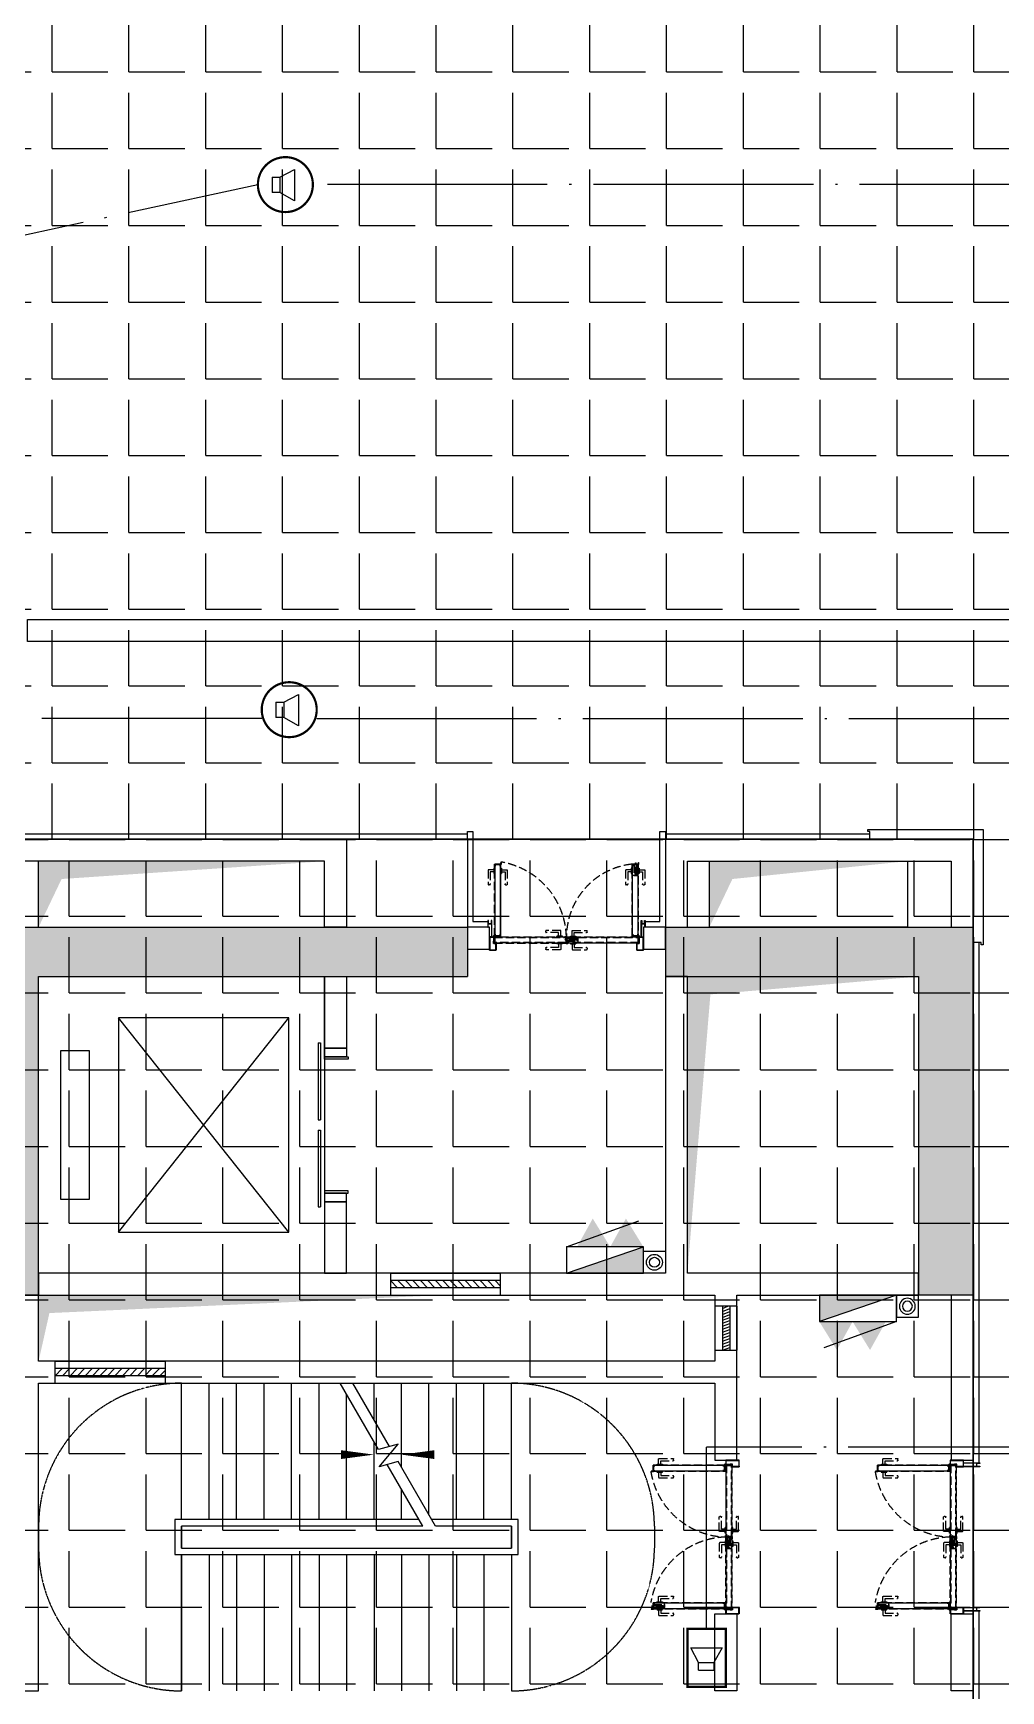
# Model space of a CAD drawing. Extents: x -284868 to 304789, y -137694 to 137894.
# Drawn here: x 275730 to 284529, y -1643 to 13442 of the extents above; entities that cross this region are included whole.
import ezdxf
from ezdxf.enums import TextEntityAlignment as Align

# ---------------------------------------------------------------- set-up
doc = ezdxf.new("R2010")
doc.units = 0
doc.linetypes.add('DASH', pattern=[0.35, 0.25, -0.1])
doc.linetypes.add('DOTE', pattern=[2.42, 2, -0.2, 0.02, -0.2])
doc.layers.get('0').update_dxf_attribs({"linetype": 'CONTINUOUS'})
for name, color, linetype in [('0-墙', 4, 'CONTINUOUS'), ('0-建筑柱体', 251, 'CONTINUOUS'), ('0-消防栓(给排水)', 9, 'CONTINUOUS'), ('0-电梯', 3, 'CONTINUOUS'), ('0-窗', 11, 'CONTINUOUS'), ('0-非设计区域', 251, 'CONTINUOUS'), ('1P-DOOR-门扇', 2, 'CONTINUOUS'), ('1P-DOOR-防火门扇', 1, 'CONTINUOUS'), ('1P-DP-门套', 2, 'CONTINUOUS'), ('P-完成面', 42, 'CONTINUOUS'), ('P-平面楼梯', 3, 'CONTINUOUS'), ('P-门扇', 6, 'CONTINUOUS'), ('T-AVSX-EQPM', 3, 'CONTINUOUS'), ('WIRE-广播线', 220, 'DOTE')]:
    doc.layers.add(name, color=color, linetype=linetype)
doc.styles.add('_TEL_DIM', font='SIMPLEX', dxfattribs={"width": 0.8, "height": 3.5, "bigfont": 'HZTXT'})
pattern_1 = [(45, (-0.1692, 11.7), (-1.12253, 1.12253), []), (135, (-0.1692, 11.7), (-1.12253, -1.12253), [])]
pattern_2 = [(225, (0.1692, 38.3), (1.12253, -1.12253), []), (315, (0.1692, 38.3), (1.12253, 1.12253), [])]

# ---------------------------------------------------------------- blocks, each defined once
blk = doc.blocks.new('sgASGHHHH')
for points in [[(-102879, -897424), (-102646, -897574), (-98746, -897574), (-98746, -897124), (-102996, -897124)], [(-96946, -897574), (-94646, -897574), (-94146, -897124), (-96946, -897124)], [(-94146, -897124), (-94646, -897574), (-94646, -900474), (-94146, -900474)], [(-102646, -900474), (-102646, -897574), (-102879, -897424), (-102996, -897574), (-102996, -900474)]]:
    blk.add_hatch(color=256).paths.add_polyline_path(points)
at = {"color": 4}
for p, q in [((-102996, -897124), (-98746, -897124)), ((-98746, -897124), (-98746, -897574)), ((-96946, -897124), (-94146, -897124)), ((-96946, -897124), (-96946, -897574)), ((-94146, -897124), (-94146, -900474)), ((-102646, -900474), (-102646, -897574)), ((-102646, -897574), (-98746, -897574)), ((-96946, -897574), (-94646, -897574)), ((-94646, -897574), (-94646, -900474)), ((-102996, -900474), (-102646, -900474)), ((-94146, -900474), (-94646, -900474))]:
    blk.add_line(p, q, dxfattribs=at)
blk = doc.blocks.new('$WINLIB2D$00000039')
at = {"color": 0}
for points in [[(-0.5, 0.5), (-0.5, -0.5)], [(0.5, 0.5), (-0.5, 0.5)], [(0.5, -0.5), (0.5, 0.5)], [(-0.5, 0.167), (0.5, 0.167)], [(-0.384, -0.167), (-0.448, 0.167)], [(-0.316, -0.167), (-0.38, 0.167)], [(-0.248, -0.167), (-0.312, 0.167)], [(-0.18, -0.167), (-0.244, 0.167)], [(-0.112, -0.167), (-0.176, 0.167)], [(-0.044, -0.167), (-0.108, 0.167)], [(0.024, -0.167), (-0.04, 0.167)], [(0.092, -0.167), (0.028, 0.167)], [(0.16, -0.167), (0.096, 0.167)], [(0.228, -0.167), (0.164, 0.167)], [(0.296, -0.167), (0.232, 0.167)], [(0.364, -0.167), (0.3, 0.167)], [(0.432, -0.167), (0.368, 0.167)], [(0.5, -0.167), (0.436, 0.167)], [(-0.452, -0.167), (-0.5, 0.084)], [(-0.5, -0.167), (0.5, -0.167)], [(0.5, -0.5), (-0.5, -0.5)]]:
    blk.add_lwpolyline(points, dxfattribs=at)
blk = doc.blocks.new('A$C2E9C7AB1')
blk.add_lwpolyline([(-200, 0), (0, 0), (0, -200), (-200, -200)], close=True)
for radius in [72.3, 45.5]:
    blk.add_circle((-100, -100), radius)
blk = doc.blocks.new('A$C5B4E3DF6')
for p, q in [((0, 240), (-659, 477)), ((-700, 0), (-700, 240)), ((0, 0), (-700, 240)), ((-700, 240), (0, 240)), ((0, 240), (0, 0)), ((0, 0), (-700, 0))]:
    blk.add_line(p, q)
for points in [[(-700, 240), (-541, 498), (-398, 240)], [(-398, 240), (-239, 498), (-96, 240)], [(-700, 0), (-700, 240), (0, 0)]]:
    blk.add_solid(points)
blk = doc.blocks.new('A$C3F6147FC')
at = {"xscale": -1}
blk.add_blockref('A$C5B4E3DF6', (11200, 17550), dxfattribs=at)
at = {"rotation": 180}
blk.add_blockref('A$C2E9C7AB1', (11900, 17550), dxfattribs=at)
at = {"xscale": -1}
for name, p, rotation in [('A$C5B4E3DF6', (14200, 17350), 180), ('A$C2E9C7AB1', (14400, 17350), 270)]:
    blk.add_blockref(name, p, dxfattribs=dict(at, rotation=rotation))
blk = doc.blocks.new('A$C74d47d92')
for p, q in [((-4850, -1240), (-4850, 0)), ((-4850, -1240), (-4850, 0)), ((-4600, -1240), (-4600, 0)), ((-4350, -1240), (-4350, 0)), ((-4100, -1240), (-4100, 0)), ((-3850, -1240), (-3850, 0)), ((-3600, -1240), (-3600, 0)), ((-3060, -603), (-3408, 0)), ((-3350, -1240), (-3350, -100)), ((-2960, -576), (-3293, 0)), ((-3100, -333), (-3100, 0)), ((-2850, -767), (-2850, 0)), ((-2600, -1200), (-2600, 0)), ((-2350, -1240), (-2350, 0)), ((-2100, -1240), (-2100, 0)), ((-1850, -1240), (-1850, 0)), ((-3100, -1240), (-3100, -533)), ((-2880, -555), (-3060, -603)), ((-3052, -761), (-2880, -555)), ((-2880, -714), (-3052, -761)), ((-2657, -1300), (-2980, -741)), ((-2542, -1300), (-2880, -714)), ((-2850, -1240), (-2850, -967)), ((-2692, -1240), (-4910, -1240)), ((-4910, -1240), (-4910, -1560)), ((-2657, -1300), (-4850, -1300)), ((-2657, -1300), (-4850, -1300)), ((-4850, -1300), (-4850, -1500)), ((-4850, -1500), (-4850, -1300)), ((-1790, -1240), (-2577, -1240)), ((-1850, -1300), (-2542, -1300)), ((-1850, -1300), (-2542, -1300)), ((-1850, -1500), (-1850, -1300)), ((-1850, -1300), (-1850, -1500)), ((-1790, -1560), (-1790, -1240)), ((-4850, -1500), (-1850, -1500)), ((-4850, -1500), (-1850, -1500)), ((-4910, -1560), (-1790, -1560)), ((-4850, -1560), (-4850, -2800)), ((-4850, -2800), (-4850, -1560)), ((-4600, -1560), (-4600, -2800)), ((-4350, -1560), (-4350, -2800)), ((-4100, -1560), (-4100, -2800)), ((-3850, -1560), (-3850, -2800)), ((-3600, -1560), (-3600, -2800)), ((-3350, -1560), (-3350, -2800)), ((-3100, -1560), (-3100, -2800)), ((-2850, -1560), (-2850, -2800)), ((-2600, -1560), (-2600, -2800)), ((-2350, -1560), (-2350, -2800)), ((-2100, -1560), (-2100, -2800)), ((-1850, -1560), (-1850, -2800))]:
    blk.add_line(p, q)
at = {"linetype": 'DASH'}
for points in [[(-4850, 0, 0.414214), (-6150, -1300), (-6150, -1500, 0.414214), (-4850, -2800)], [(-1850, 0, -0.414214), (-550, -1300), (-550, -1500, -0.414214), (-1850, -2800)]]:
    blk.add_lwpolyline(points, format="xyb", dxfattribs=at)
for points in [[(-1725, -2150, 0, 0, 0), (-5500, -2150, 0, 0, 0), (-5500, -650, 0, 0, 0), (-3100, -650, 0, 80, 0), (-3400, -650, 0, 0, 0)], [(-1725, -650, 0, 0, 0), (-2850, -650, 0, 80, 0), (-2550, -650, 0, 0, 0)]]:
    blk.add_lwpolyline(points, format="xyseb")
blk = doc.blocks.new('213r5467')
for p, q in [((-90909, -260063), (-90909, -260326)), ((-89559, -260063), (-90909, -260063)), ((-89559, -260326), (-89559, -260063)), ((-90909, -260326), (-89559, -260326)), ((-91209, -260588), (-91209, -262138)), ((-89259, -260588), (-91209, -260588)), ((-91209, -260588), (-89259, -262138)), ((-91209, -262138), (-89259, -260588)), ((-89259, -262138), (-89259, -260588)), ((-91209, -262138), (-89259, -262138))]:
    blk.add_line(p, q)
blk.add_lwpolyline([(-88884, -262463), (-91584, -262463), (-91584, -259863), (-88884, -259863), (-88884, -262463)])
blk = doc.blocks.new('$DORLIB2D$00000127')
at = {"color": 0}
for points in [[(-0.533, 0.795), (-0.533, 0.69)], [(-0.033, 0.795), (-0.533, 0.795)], [(-0.033, 0.795), (-0.033, 0.69)], [(0.533, 0.795), (0.033, 0.795)], [(0.033, 0.795), (0.033, 0.69)], [(0.533, 0.795), (0.533, 0.69)], [(-0.033, 0.69), (-0.533, 0.69)], [(0.533, 0.69), (0.033, 0.69)], [(0.5, 0.5), (-0.5, 0.5)]]:
    blk.add_lwpolyline(points, dxfattribs=at)
blk = doc.blocks.new('A$C612A7C51')
for p, q in [((0, 35), (2, 35)), ((0, 35), (0, -1)), ((2, 35), (2, -1)), ((0, -1), (1, -3))]:
    blk.add_line(p, q)
for centre, radius, start, end in [((1, -7), 5.62, 101.537, 78.463), ((1, -7), 3.75, 100.8677, 85.475), ((3, 0), 3.43, 199.3524, 238.0625)]:
    blk.add_arc(centre, radius, start, end)
blk = doc.blocks.new('A$C46293241')
at = {"layer": '1P-DP-门套'}
h = blk.add_hatch(dxfattribs=at)
h.set_pattern_fill('ANSI37', color=8, scale=0.3, style=0)
h.set_pattern_definition([(45, (-55.7338, 55.9993), (-0.67352, 0.67352), []), (135, (-55.7338, 55.9993), (-0.67352, -0.67352), [])])
h.paths.add_polyline_path([(-44, 58), (-44, 56), (-56, 56), (-56, 58)])
h = blk.add_hatch(dxfattribs=at)
h.set_pattern_fill('ANSI37', color=8, scale=0.3, style=0)
h.set_pattern_definition([(45, (-40.75, 41.9725), (-0.67352, 0.67352), []), (135, (-40.75, 41.9725), (-0.67352, -0.67352), [])])
h.paths.add_polyline_path([(-39, 42), (-41, 42), (-41, 57), (-39, 57)])
at = {"layer": '1P-DP-门套', "color": 8}
for points in [[(-44, 58), (-44, 56), (-56, 56), (-56, 58)], [(-39, 42), (-41, 42), (-41, 57), (-39, 57)]]:
    blk.add_lwpolyline(points, close=True, dxfattribs=at)
at = {"layer": 'P-完成面'}
blk.add_lwpolyline([(-39, 40, 0.238815), (-39, 41), (-39, 58), (-60, 58), (-60, 120), (0, 120), (0, 100), (-1, 100), (-1, 119), (-59, 119), (-59, 59), (-38, 59), (-38, 41, -0.238815), (-38, 40), (-38, 39, 0.238815), (-39, 38), (-39, 1), (-1, 1), (-1, 20), (0, 20), (0, 0), (-40, 0), (-40, 39, -0.238815), (-39, 40), (-39, 40)], format="xyb", dxfattribs=at)
blk.add_lwpolyline([(-3, 114), (-1, 114), (-1, 6), (-3, 6)], close=True, dxfattribs=at)
blk = doc.blocks.new('A$C31043D8C')
at = {"layer": 'P-门扇', "color": 251, "linetype": 'DASH', "ltscale": 300}
for p, q in [((-25, 0), (-25, -6)), ((-25, 0), (25, 0)), ((25, 0), (25, -6)), ((-23, -8), (23, -8)), ((-10, -8), (-10, -55)), ((-5, -60), (122, -60)), ((10, -8), (10, -40)), ((10, -40), (122, -40)), ((127, -45), (127, -55))]:
    blk.add_line(p, q, dxfattribs=at)
for centre, radius, start, end in [((-23, -6), 2, 180, 270), ((-5, -55), 5, 180, 270), ((23, -6), 2, 270, 0), ((122, -45), 5, 0, 90), ((122, -55), 5, 270, 0)]:
    blk.add_arc(centre, radius, start, end, dxfattribs=at)
blk = doc.blocks.new('*U269')
at = {"layer": 'P-门扇', "linetype": 'DASH', "ltscale": 300}
h = blk.add_hatch(dxfattribs=at)
h.set_pattern_fill('ANSI37', color=251, scale=0.5, style=0)
h.set_pattern_definition(pattern_1)
h.paths.add_polyline_path([(2, 12), (2, 42), (0, 42), (0, 12)])
h = blk.add_hatch(dxfattribs=at)
h.set_pattern_fill('ANSI37', color=251, scale=0.2, style=0)
h.set_pattern_definition([(45, (657.35, 55.1438), (-0.449013, 0.449013), []), (135, (657.35, 55.1438), (-0.449013, -0.449013), [])])
h.paths.add_polyline_path([(657, 56), (669, 56), (669, 55), (657, 55)])
at = {"layer": 'P-门扇', "color": 251, "linetype": 'DASH', "ltscale": 300}
for points in [[(655, 58), (655, 1), (1, 1), (1, 11), (3, 11), (3, 24), (2, 24), (2, 12), (0, 12), (0, 0), (655, 0), (655, 57), (671, 57, 0.995191), (671, 58), (653, 58, 0.414214), (653, 57), (653, 55, -0.414214), (652, 54), (1, 54), (1, 43), (3, 43), (3, 24), (2, 24), (2, 42), (0, 42), (0, 55), (652, 55, 0.414214), (652, 55), (652, 57, -0.414214), (653, 58), (671, 58, -1), (671, 56), (657, 56), (657, 57)], [(6, 5), (20, 5), (20, 4), (20, 5), (6, 5, -0.414214), (6, 5), (6, 50, -0.414214), (6, 50), (20, 50), (20, 51), (6, 51, 0.414214), (5, 50), (5, 6, 0.414214), (7, 4), (20, 4)], [(651, 5), (638, 5), (638, 4), (638, 5), (651, 5, 0.414214), (652, 5), (652, 50, 0.414214), (651, 50), (638, 50), (638, 51), (651, 51, -0.414214), (653, 50), (653, 6, -0.414214), (651, 4), (638, 4)]]:
    blk.add_lwpolyline(points, format="xyb", dxfattribs=at)
for points in [[(2, 12), (2, 42), (0, 42), (0, 12)], [(1, 54), (655, 54), (655, 51), (1, 51)], [(1, 4), (655, 4), (655, 1), (1, 1)], [(657, 56), (669, 56), (669, 55), (657, 55)]]:
    blk.add_lwpolyline(points, close=True, dxfattribs=at)
at = {"layer": '1P-DOOR-门扇', "color": 8, "linetype": 'ByBlock', "rotation": 180}
blk.add_blockref('A$C31043D8C', (595, 55), dxfattribs=at)
at = {"layer": '1P-DOOR-门扇', "color": 8, "linetype": 'ByBlock', "xscale": -1}
blk.add_blockref('A$C31043D8C', (595, 0), dxfattribs=at)
blk = doc.blocks.new('*U270')
at = {"layer": 'P-门扇', "linetype": 'DASH', "ltscale": 300}
h = blk.add_hatch(dxfattribs=at)
h.set_pattern_fill('ANSI37', color=251, scale=0.5, style=0)
h.set_pattern_definition(pattern_1)
h.paths.add_polyline_path([(2, 12), (2, 42), (0, 42), (0, 12)])
h = blk.add_hatch(dxfattribs=at)
h.set_pattern_fill('ANSI37', color=251, scale=0.2, style=0)
h.set_pattern_definition([(45, (657.4896, 55.1438), (-0.449013, 0.449013), []), (135, (657.4896, 55.1438), (-0.449013, -0.449013), [])])
h.paths.add_polyline_path([(657, 56), (669, 56), (669, 55), (657, 55)])
at = {"layer": 'P-门扇', "color": 251, "linetype": 'DASH', "ltscale": 300}
for points in [[(655, 58), (655, 1), (1, 1), (1, 11), (3, 11), (3, 24), (2, 24), (2, 12), (0, 12), (0, 0), (656, 0), (656, 57), (671, 57, 0.995191), (671, 58), (653, 58, 0.414214), (653, 57), (653, 55, -0.414214), (652, 54), (1, 54), (1, 43), (3, 43), (3, 24), (2, 24), (2, 42), (0, 42), (0, 55), (652, 55, 0.414214), (652, 55), (652, 57, -0.414214), (653, 58), (671, 58, -1), (671, 56), (657, 56), (657, 57)], [(6, 5), (20, 5), (20, 4), (20, 5), (6, 5, -0.414214), (6, 5), (6, 50, -0.414214), (6, 50), (20, 50), (20, 51), (6, 51, 0.414214), (5, 50), (5, 6, 0.414214), (7, 4), (20, 4)], [(652, 5), (638, 5), (638, 4), (638, 5), (652, 5, 0.414214), (652, 5), (652, 50, 0.414214), (652, 50), (638, 50), (638, 51), (652, 51, -0.414214), (653, 50), (653, 6, -0.414214), (651, 4), (638, 4)]]:
    blk.add_lwpolyline(points, format="xyb", dxfattribs=at)
for points in [[(2, 12), (2, 42), (0, 42), (0, 12)], [(1, 54), (655, 54), (655, 51), (1, 51)], [(1, 4), (655, 4), (655, 1), (1, 1)], [(657, 56), (669, 56), (669, 55), (657, 55)]]:
    blk.add_lwpolyline(points, close=True, dxfattribs=at)
at = {"layer": '1P-DOOR-门扇', "color": 8, "linetype": 'ByBlock', "rotation": 180}
blk.add_blockref('A$C31043D8C', (596, 55), dxfattribs=at)
at = {"layer": '1P-DOOR-门扇', "color": 8, "linetype": 'ByBlock', "xscale": -1}
blk.add_blockref('A$C31043D8C', (596, 0), dxfattribs=at)
blk = doc.blocks.new('A$C0AC0499D')
at = {"layer": 'P-门扇', "color": 251, "linetype": 'DASH', "ltscale": 300}
for p, q in [((0, 6), (-12, 6)), ((-12, 4), (-12, 6)), ((-12, 4), (0, -6)), ((0, -10), (0, 10)), ((0, 10), (3, 10)), ((3, -10), (3, 10)), ((3, 8), (88, 8)), ((88, 8), (88, -8)), ((99, 0), (-14, 0)), ((-4, 0), (0, 0)), ((3, -10), (0, -10)), ((2, 0), (1, 0)), ((3, -8), (88, -8))]:
    blk.add_line(p, q, dxfattribs=at)
blk = doc.blocks.new('A$C6733057F')
at = {"layer": 'P-门扇', "color": 251, "linetype": 'DASH', "ltscale": 300}
blk.add_line((103, -21), (103, 21), dxfattribs=at)
for points in [[(4, 14), (103, 14), (103, -14), (4, -14)], [(4, 12), (101, 12), (101, -13), (4, -13)]]:
    blk.add_lwpolyline(points, dxfattribs=at)
at = {"layer": '1P-DOOR-门扇', "color": 8}
blk.add_blockref('A$C31043D8C', (60, -25), dxfattribs=at)
at = {"layer": 'P-门扇', "color": 251, "linetype": 'DASH', "ltscale": 300, "extrusion": (0, 0, -1), "zscale": -1, "rotation": 180}
blk.add_blockref('A$C0AC0499D', (0, 0), dxfattribs=at)
blk = doc.blocks.new('*U267')
at = {"layer": 'P-门扇', "linetype": 'DASH', "ltscale": 300}
h = blk.add_hatch(dxfattribs=at)
h.set_pattern_fill('ANSI37', color=251, scale=0.5, angle=180, style=0)
h.set_pattern_definition(pattern_2)
h.paths.add_polyline_path([(-2, 38), (-2, 8), (0, 8), (0, 38)])
h = blk.add_hatch(dxfattribs=at)
h.set_pattern_fill('ANSI37', color=251, scale=0.2, angle=180, style=0)
h.set_pattern_definition([(225, (-657.4896, -5.1438), (0.449013, -0.449013), []), (315, (-657.4896, -5.1438), (0.449013, 0.449013), [])])
h.paths.add_polyline_path([(-657, -6), (-669, -6), (-669, -5), (-657, -5)])
at = {"layer": 'P-门扇', "color": 251, "linetype": 'DASH', "ltscale": 300}
for points in [[(-655, -8), (-655, 49), (-1, 49), (-1, 39), (-3, 39), (-3, 26), (-2, 26), (-2, 38), (0, 38), (0, 50), (-656, 50), (-656, -7), (-671, -7, 0.995191), (-671, -8), (-653, -8, 0.414214), (-653, -7), (-653, -5, -0.414214), (-652, -4), (-1, -4), (-1, 7), (-3, 7), (-3, 26), (-2, 26), (-2, 8), (0, 8), (0, -5), (-652, -5, 0.414214), (-652, -5), (-652, -7, -0.414214), (-653, -8), (-671, -8, -1), (-671, -6), (-657, -6), (-657, -7)], [(-652, 45), (-638, 45), (-638, 46), (-638, 45), (-652, 45, 0.414214), (-652, 45), (-652, 0, 0.414214), (-652, 0), (-638, 0), (-638, -1), (-652, -1, -0.414214), (-653, 0), (-653, 44, -0.414214), (-651, 46), (-638, 46)], [(-6, 45), (-20, 45), (-20, 46), (-20, 45), (-6, 45, -0.414214), (-6, 45), (-6, 0, -0.414214), (-6, 0), (-20, 0), (-20, -1), (-6, -1, 0.414214), (-5, 0), (-5, 44, 0.414214), (-7, 46), (-20, 46)]]:
    blk.add_lwpolyline(points, format="xyb", dxfattribs=at)
for points in [[(-1, 46), (-655, 46), (-655, 49), (-1, 49)], [(-2, 38), (-2, 8), (0, 8), (0, 38)], [(-657, -6), (-669, -6), (-669, -5), (-657, -5)], [(-1, -4), (-655, -4), (-655, -1), (-1, -1)]]:
    blk.add_lwpolyline(points, close=True, dxfattribs=at)
blk.add_blockref('A$C6733057F', (-656, 20), dxfattribs=at)
at = {"layer": 'P-门扇', "color": 251, "linetype": 'DASH', "ltscale": 300, "extrusion": (0, 0, -1), "zscale": -1, "rotation": 180}
blk.add_blockref('A$C31043D8C', (596, 50), dxfattribs=at)
blk = doc.blocks.new('*U268')
at = {"layer": 'P-门扇', "linetype": 'DASH', "ltscale": 300}
h = blk.add_hatch(dxfattribs=at)
h.set_pattern_fill('ANSI37', color=251, scale=0.5, angle=180, style=0)
h.set_pattern_definition(pattern_2)
h.paths.add_polyline_path([(-2, 38), (-2, 8), (0, 8), (0, 38)])
h = blk.add_hatch(dxfattribs=at)
h.set_pattern_fill('ANSI37', color=251, scale=0.2, angle=180, style=0)
h.set_pattern_definition([(225, (-657.35, -5.1438), (0.449013, -0.449013), []), (315, (-657.35, -5.1438), (0.449013, 0.449013), [])])
h.paths.add_polyline_path([(-657, -6), (-669, -6), (-669, -5), (-657, -5)])
at = {"layer": 'P-门扇', "color": 251, "linetype": 'DASH', "ltscale": 300}
for points in [[(-655, -8), (-655, 49), (-1, 49), (-1, 39), (-3, 39), (-3, 26), (-2, 26), (-2, 38), (0, 38), (0, 50), (-655, 50), (-655, -7), (-671, -7, 0.995191), (-671, -8), (-653, -8, 0.414214), (-653, -7), (-653, -5, -0.414214), (-652, -4), (-1, -4), (-1, 7), (-3, 7), (-3, 26), (-2, 26), (-2, 8), (0, 8), (0, -5), (-652, -5, 0.414214), (-652, -5), (-652, -7, -0.414214), (-653, -8), (-671, -8, -1), (-671, -6), (-657, -6), (-657, -7)], [(-651, 45), (-638, 45), (-638, 46), (-638, 45), (-651, 45, 0.414214), (-652, 45), (-652, 0, 0.414214), (-651, 0), (-638, 0), (-638, -1), (-651, -1, -0.414214), (-653, 0), (-653, 44, -0.414214), (-651, 46), (-638, 46)], [(-6, 45), (-20, 45), (-20, 46), (-20, 45), (-6, 45, -0.414214), (-6, 45), (-6, 0, -0.414214), (-6, 0), (-20, 0), (-20, -1), (-6, -1, 0.414214), (-5, 0), (-5, 44, 0.414214), (-7, 46), (-20, 46)]]:
    blk.add_lwpolyline(points, format="xyb", dxfattribs=at)
for points in [[(-1, 46), (-655, 46), (-655, 49), (-1, 49)], [(-2, 38), (-2, 8), (0, 8), (0, 38)], [(-657, -6), (-669, -6), (-669, -5), (-657, -5)], [(-1, -4), (-655, -4), (-655, -1), (-1, -1)]]:
    blk.add_lwpolyline(points, close=True, dxfattribs=at)
blk.add_blockref('A$C6733057F', (-655, 20), dxfattribs=at)
at = {"layer": 'P-门扇', "color": 251, "linetype": 'DASH', "ltscale": 300, "extrusion": (0, 0, -1), "zscale": -1, "rotation": 180}
blk.add_blockref('A$C31043D8C', (595, 50), dxfattribs=at)
blk = doc.blocks.new('A$C18060901')
at = {"layer": 'P-完成面'}
for points in [[(0, 200), (0, 0), (80, 0), (80, 200)], [(80, -15), (100, -15), (100, 200), (80, 200)], [(1320, -15), (1300, -15), (1300, 200), (1320, 200)], [(1400, 200), (1400, 0), (1320, 0), (1320, 200)]]:
    blk.add_lwpolyline(points, close=True, dxfattribs=at)
blk = doc.blocks.new('$equip$00002341')
for p, q in [((-0.241, 0.136), (-0.241, -0.144)), ((-0.241, 0.136), (-0.101, 0.136)), ((-0.101, 0.136), (0.167, 0.277)), ((-0.101, 0.136), (-0.101, -0.144)), ((0.167, 0.277), (0.167, -0.295)), ((-0.101, -0.144), (-0.241, -0.144)), ((0.167, -0.295), (-0.101, -0.144))]:
    blk.add_line(p, q)
at = {"const_width": 0.04}
blk.add_lwpolyline([(-0.5, 0, -1), (0.5, 0, -1), (-0.5, 0, -1.463176)], format="xyb", dxfattribs=at)
blk.add_circle((0, 0), 0.5)
for p in [(0, 0.5), (-0.5, 0), (0.5, 0), (0, -0.5)]:
    blk.add_point(p)
at = {"color": 7, "style": '_TEL_DIM', "flags": 1}
blk.add_attdef('A', text='', height=0.00002, dxfattribs=at).set_placement((0, 0), align=Align.MIDDLE_CENTER)
blk = doc.blocks.new('$equip$00002544')
for p, q in [((-0.528, 0.35), (-0.528, -0.35)), ((0.528, 0.35), (-0.528, 0.35)), ((0.528, 0.35), (0.528, -0.35)), ((-0.222, 0.149), (-0.222, -0.131)), ((-0.222, 0.149), (-0.082, 0.149)), ((-0.082, 0.149), (0.186, 0.29)), ((-0.082, 0.149), (-0.082, -0.131)), ((0.186, 0.29), (0.186, -0.282)), ((-0.082, -0.131), (-0.222, -0.131)), ((0.186, -0.282), (-0.082, -0.131)), ((-0.528, -0.35), (0.528, -0.35))]:
    blk.add_line(p, q)
at = {"const_width": 0.04}
blk.add_lwpolyline([(-0.528, 0.35), (-0.528, -0.35), (0.528, -0.35), (0.528, 0.35), (-0.528, 0.35), (-0.528, -0.35)], dxfattribs=at)
for p in [(0, 0.35), (-0.528, 0), (0.528, 0), (0, -0.35)]:
    blk.add_point(p)
at = {"color": 7, "style": '_TEL_DIM', "flags": 1}
blk.add_attdef('A', text='', height=0.00002, dxfattribs=at).set_placement((0, 0), align=Align.MIDDLE_CENTER)

msp = doc.modelspace()

# ---------------------------------------------------------------- hatches: boundary and pattern name
at = {"layer": '0-非设计区域', "ltscale": 3}
h = msp.add_hatch(dxfattribs=at)
h.set_pattern_fill('ANGLE', color=256, scale=100)
h.set_pattern_definition([(0, (-155771.8, 452446.1), (0, 698.5), [508, -190.5]), (90, (-155771.8, 452446.1), (-698.5, 4e-14), [508, -190.5])])
h.paths.add_polyline_path([(270529, 19008), (270529, 16857), (272729, 16857), (272729, 6107), (284279, 6107), (284279, -11493), (286079, -11493), (286079, -1140), (295530, -1140), (295530, 19008)])
h = msp.add_hatch(dxfattribs=at)
h.set_pattern_fill('ANGLE', color=256, scale=100)
h.set_pattern_definition([(0, (-69700.3, 452446.1), (0, 698.5), [508, -190.5]), (90, (-69700.3, 452446.1), (-698.5, 4e-14), [508, -190.5])])
h.paths.add_polyline_path([(269379, -11693), (284279, -11693), (284279, 6107), (269379, 6107)])

# ---------------------------------------------------------------- linework, layer by layer
at = {"layer": '0-墙', "ltscale": 3}
msp.add_lwpolyline([(286779, 860), (286079, 860), (286079, 7907), (275679, 7907), (275679, 8107), (286279, 8107), (286279, 1060), (286979, 1060), (286979, 660), (286779, 660), (286779, 860)], dxfattribs=at)
at = {"layer": '0-墙'}
for points in [[(272404, 6107), (278579, 6107), (278579, 5307), (278379, 5307), (278379, 5907), (272404, 5907)], [(275779, 5907), (275579, 5907), (275579, 5307), (275779, 5307)], [(279679, 5107), (279879, 5107), (279879, 5307), (279679, 5307)], [(281279, 5107), (281479, 5107), (281479, 5307), (281279, 5307)], [(278379, 4857), (278579, 4857), (278579, 4207), (278379, 4207)], [(278379, 2157), (278579, 2157), (278579, 2807), (278379, 2807)], [(284079, 1957), (284079, 457), (284279, 457), (284279, 1957)], [(281929, -943), (282129, -943), (282129, -1643), (281929, -1643)], [(284079, -943), (284279, -943), (284279, -1643), (284079, -1643)]]:
    msp.add_lwpolyline(points, close=True, dxfattribs=at)
for points in [[(284279, 5307), (284279, 6107), (281479, 6107), (281479, 5307), (281679, 5307), (281679, 5907), (284079, 5907), (284079, 5307), (284279, 5307)], [(281679, 2157), (281679, 4857), (281479, 4857), (281479, 2157), (275779, 2157), (275779, 1957), (281929, 1957), (281929, 1357), (275779, 1357), (275779, 1957), (275579, 1957)], [(275579, -1643), (275779, -1643), (275779, 1157), (281929, 1157), (281929, 457), (282129, 457), (282129, 1957), (283779, 1957), (283779, 2157), (281679, 2157)]]:
    msp.add_lwpolyline(points, dxfattribs=at)
at = {"layer": '0-墙', "color": 251}
msp.add_lwpolyline([(281879, 5907), (283679, 5907), (283679, 5307), (281879, 5307)], close=True, dxfattribs=at)
for points in [[(275779, 5307), (275779, 5907), (275988, 5745), (278379, 5907)], [(281879, 5307), (281879, 5907), (282088, 5745), (283679, 5907)], [(281679, 2157), (281679, 4857), (281888, 4695), (283779, 4857)], [(275779, 1357), (275779, 1957), (275877, 1795), (279429, 1957)]]:
    msp.add_solid(points, dxfattribs=at)
at = {"layer": '0-非设计区域', "ltscale": 3}
for points in [[(270529, 19008), (270529, 16857), (272729, 16857), (272729, 6107), (284279, 6107), (284279, -11493), (286079, -11493), (286079, -1140), (295530, -1140), (295530, 19008)], [(269379, -11693), (284279, -11693), (284279, 6107), (269379, 6107)]]:
    msp.add_lwpolyline(points, close=True, dxfattribs=at)
at = {"layer": 'P-完成面'}
for points in [[(283339, 6107), (283339, 6177), (283319, 6177), (283319, 6197), (284369, 6197), (284369, 5147), (284349, 5147), (284349, 5167), (284279, 5167)], [(272779, 6157), (279679, 6157)], [(278579, 6107), (279679, 6107), (279679, 5307)], [(279679, 6107), (279679, 6177), (279729, 6177), (279729, 5357), (279864, 5357)], [(281294, 5357), (281429, 5357), (281429, 6177), (281479, 6177), (281479, 6107)], [(281479, 6157), (283339, 6157)], [(279879, 5217), (279899, 5217), (279899, 5367), (279894, 5367), (279894, 5337), (279869, 5337), (279869, 5367), (279864, 5367), (279864, 5307), (279866, 5307), (279866, 5366), (279868, 5366), (279868, 5336), (279896, 5336), (279896, 5366), (279898, 5366), (279898, 5219), (279879, 5219), (279879, 5217)], [(281279, 5217), (281259, 5217), (281259, 5367), (281264, 5367), (281264, 5337), (281289, 5337), (281289, 5367), (281294, 5367), (281294, 5307), (281293, 5307), (281293, 5366), (281291, 5366), (281291, 5336), (281263, 5336), (281263, 5366), (281261, 5366), (281261, 5219), (281279, 5219), (281279, 5217)], [(284329, 5167), (284329, 432)], [(284329, -918), (284329, -5073)]]:
    msp.add_lwpolyline(points, dxfattribs=at)
for points in [[(282149, 397), (282149, 402), (282149, 402), (282149, 397)], [(284339, 432), (284339, 427), (284309, 427), (284309, 402), (284339, 402), (284339, 397), (284189, 397), (284189, 432)], [(284189, 397), (284189, 402), (284189, 402), (284189, 397)], [(284338, 431), (284338, 429), (284308, 429), (284308, 401), (284338, 401), (284338, 399), (284191, 399), (284191, 431)], [(284339, -883), (284339, -888), (284309, -888), (284309, -913), (284339, -913), (284339, -918), (284189, -918), (284189, -883)], [(284338, -884), (284338, -886), (284308, -886), (284308, -914), (284338, -914), (284338, -916), (284191, -916), (284191, -884)]]:
    msp.add_lwpolyline(points, close=True, dxfattribs=at)
at = {"layer": 'P-门扇', "color": 251, "linetype": 'DASH', "ltscale": 300}
for centre, radius, start, end in [((279869, 5199), 710, 1.4527, 80.7299), ((281247, 5216), 668, 96.1813, 179.8761), ((282047, 467), 710, 189.2701, 268.5473), ((284087, 467), 710, 189.2701, 268.5473), ((282047, -953), 710, 91.4527, 170.7299), ((284087, -953), 710, 91.4527, 170.7299)]:
    msp.add_arc(centre, radius, start, end, dxfattribs=at)
at = {"layer": 'WIRE-广播线', "ltscale": 1000}
for p, q in [((274229, 11299), (277773, 12064)), ((290085, 12064), (278273, 12064)), ((278308, 7206), (285425, 7206)), ((285140, 576), (281854, 576)), ((281854, -1079), (281854, 576))]:
    msp.add_line(p, q, dxfattribs=at)
msp.add_lwpolyline([(277808, 7206), (272296, 7206)], dxfattribs=at)

# ---------------------------------------------------------------- block references
at = {"xscale": -1, "rotation": 90}
msp.add_blockref('A$C18060901', (278579, 4207), dxfattribs=at)
at = {"layer": '0-建筑柱体'}
msp.add_blockref('sgASGHHHH', (378425, 902431), dxfattribs=at)
at = {"layer": '0-消防栓(给排水)', "color": 0}
msp.add_blockref('A$C3F6147FC', (269379, -15393), dxfattribs=at)
at = {"layer": '0-电梯', "rotation": 90}
msp.add_blockref('213r5467', (15916, 93741), dxfattribs=at)
at = {"layer": '0-窗', "xscale": -1000, "zscale": -1000}
for p, yscale in [((279479, 2057), -200), ((276429, 1257), 200)]:
    msp.add_blockref('$WINLIB2D$00000039', p, dxfattribs=dict(at, yscale=yscale))
at = {"layer": '0-窗', "xscale": 400, "yscale": 200, "zscale": 400, "rotation": 270.0000000000167}
msp.add_blockref('$WINLIB2D$00000039', (282030, 1657), dxfattribs=at)
at = {"layer": '1P-DOOR-防火门扇', "rotation": 180}
msp.add_blockref('*U269', (282022, 411), dxfattribs=at)
at = {"layer": '1P-DOOR-防火门扇'}
msp.add_blockref('*U268', (282022, -891), dxfattribs=at)
at = {"layer": 'P-完成面'}
for p, rotation in [((279879, 5217), 180), ((282029, -943), 270)]:
    msp.add_blockref('A$C46293241', p, dxfattribs=dict(at, rotation=rotation))
at = {"layer": 'P-完成面', "extrusion": (0, 0, -1), "zscale": -1}
for p, rotation in [((-281279, 5217), 180), ((-282029, 457), 90)]:
    msp.add_blockref('A$C46293241', p, dxfattribs=dict(at, rotation=rotation))
at = {"layer": 'P-完成面', "xscale": -1, "rotation": 270}
msp.add_blockref('A$C46293241', (284069, 457), dxfattribs=at)
at = {"layer": 'P-完成面', "extrusion": (0, 0, -1), "xscale": -1, "zscale": -1, "rotation": 90}
msp.add_blockref('A$C46293241', (-284069, -943), dxfattribs=at)
at = {"layer": 'P-平面楼梯', "ltscale": 3}
msp.add_blockref('A$C74d47d92', (281929, 1157), dxfattribs=at)
at = {"layer": 'P-门扇', "xscale": -1}
for name, p, rotation in [('*U269', (279926, 5224), 270), ('*U268', (281227, 5224), 90), ('A$C612A7C51', (279919, 5217), 180)]:
    msp.add_blockref(name, p, dxfattribs=dict(at, rotation=rotation))
at = {"layer": 'P-门扇', "color": 8, "linetype": 'DASH', "xscale": -1, "rotation": 180}
for name, p in [('*U270', (279922, 5217)), ('*U267', (281236, 5212))]:
    msp.add_blockref(name, p, dxfattribs=at)
at = {"layer": 'P-门扇', "rotation": 180}
msp.add_blockref('A$C612A7C51', (281239, 5217), dxfattribs=at)
at = {"layer": 'P-门扇', "xscale": 1400, "yscale": 200, "zscale": 1400, "rotation": 89.99999999999073}
msp.add_blockref('$DORLIB2D$00000127', (278479, 3507), dxfattribs=at)
at = {"layer": 'P-门扇', "color": 251, "linetype": 'DASH', "ltscale": 300}
for name, p, rotation in [('*U269', (284062, 411), 180), ('*U270', (282029, 414), 270), ('A$C612A7C51', (282029, 418), 270), ('*U270', (284069, 414), 270), ('A$C612A7C51', (284069, 418), 270), ('*U267', (282034, -900), 270), ('*U267', (284074, -900), 270)]:
    msp.add_blockref(name, p, dxfattribs=dict(at, rotation=rotation))
at = {"layer": 'P-门扇', "color": 251, "linetype": 'DASH', "ltscale": 300, "extrusion": (0, 0, -1), "zscale": -1, "rotation": 90}
msp.add_blockref('A$C612A7C51', (-282029, -903), dxfattribs=at)
at = {"layer": 'P-门扇', "color": 251, "linetype": 'DASH', "ltscale": 300}
msp.add_blockref('*U268', (284062, -891), dxfattribs=at)
at = {"layer": 'P-门扇', "color": 251, "linetype": 'DASH', "ltscale": 300, "xscale": -1, "rotation": 270}
msp.add_blockref('A$C612A7C51', (284069, -903), dxfattribs=at)
at = {"layer": 'T-AVSX-EQPM', "xscale": 500, "yscale": 500, "zscale": 500}
for p in [(278023, 12064), (278058, 7286)]:
    msp.add_blockref('$equip$00002341', p, dxfattribs=at)
at = {"layer": 'T-AVSX-EQPM', "xscale": 500, "yscale": 500, "zscale": 500, "rotation": 90}
msp.add_blockref('$equip$00002544', (281854, -1343), dxfattribs=at)

doc.saveas('drawing.dxf')
